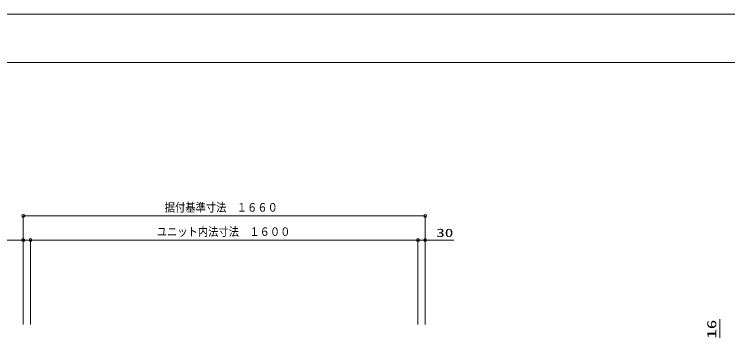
# Model space of a CAD drawing. Units: millimetres on the paper. Extents: x -305 to 305, y -152 to 152.
# Drawn here: x -206.8 to -59.5, y 83.1 to 148.5 of the extents above; entities that cross this region are included whole.
import ezdxf
from ezdxf.enums import TextEntityAlignment as Align

# ---------------------------------------------------------------- set-up
doc = ezdxf.new("R2010")
doc.units = ezdxf.units.MM
for name, color, linetype, lineweight in [('0-0_0', 7, 'Continuous', 9), ('0-3_図面枠', 3, 'Continuous', 9), ('0-4_DEFPOINTS', 7, 'Continuous', 9)]:
    doc.layers.add(name, color=color, linetype=linetype, lineweight=lineweight)
doc.styles.add('ＭＳ ゴシック', font='')
doc.styles.get('ＭＳ ゴシック').set_extended_font_data('MS Gothic')

# ---------------------------------------------------------------- blocks, each defined once
blk = doc.blocks.new('_ORIGIN')
at = {"layer": '0-0_0'}
blk.add_line((0, 0), (-1, 0), dxfattribs=at)
blk.add_circle((0, 0), 0.5, dxfattribs=at)

msp = doc.modelspace()

# ---------------------------------------------------------------- linework, layer by layer
at = {"layer": '0-0_0'}
for p, q in [((-204.934, 84.363), (-204.934, 106.823)), ((-204.334, 106.823), (-122.534, 106.823)), ((-121.934, 84.363), (-121.934, 106.823)), ((-205.534, 101.823), (-206.134, 101.823)), ((-203.434, 101.823), (-204.934, 101.823)), ((-203.434, 84.363), (-203.434, 101.823)), ((-124.034, 101.823), (-202.834, 101.823)), ((-202.834, 101.823), (-202.234, 101.823)), ((-124.034, 101.823), (-124.634, 101.823)), ((-123.434, 94.363), (-123.434, 101.825)), ((-123.434, 84.363), (-123.434, 101.823)), ((-121.934, 101.823), (-123.434, 101.823)), ((-121.934, 84.363), (-121.934, 101.825)), ((-121.934, 101.823), (-116.032, 101.823)), ((-121.334, 101.823), (-120.734, 101.823))]:
    msp.add_line(p, q, dxfattribs=at)
for points in [[(-204.934, 84.363), (-204.934, 101.823), (-210.971, 101.823)], [(-71.074, 80.323), (-61.113, 80.323), (-61.113, 85.476)]]:
    msp.add_lwpolyline(points, dxfattribs=at)
at = {"layer": '0-3_図面枠'}
msp.add_lwpolyline([(-291.017, -138.498), (108.983, -138.498), (108.983, 138.502), (-291.017, 138.502)], close=True, dxfattribs=at)
at = {"layer": '0-4_DEFPOINTS'}
msp.add_line((118.983, 148.502), (-301.017, 148.502), dxfattribs=at)

# ---------------------------------------------------------------- block references
at = {"layer": '0-0_0', "xscale": 0.6, "yscale": 0.6, "rotation": 180}
for p in [(-204.934, 106.823), (-203.434, 101.823), (-203.434, 101.823), (-121.934, 101.823)]:
    msp.add_blockref('_ORIGIN', p, dxfattribs=at)
at = {"layer": '0-0_0', "xscale": 0.6, "yscale": 0.6}
for p in [(-121.934, 106.823), (-204.934, 101.823), (-123.434, 101.823), (-123.434, 101.823)]:
    msp.add_blockref('_ORIGIN', p, dxfattribs=at)

# ---------------------------------------------------------------- texts
at = {"layer": '0-0_0', "style": 'ＭＳ ゴシック'}
for s, width, p in [('据付基準寸法\u3000１６６０', 0.9, (-175.717, 107.186)), ('ユニット内法寸法\u3000１６００', 0.9, (-177.368, 102.165)), ('30', 1.5, (-119.653, 101.94))]:
    msp.add_text(s, height=1.73, dxfattribs=dict(at, width=width)).set_placement(p, align=Align.BOTTOM_LEFT)
at = {"layer": '0-0_0', "style": 'ＭＳ ゴシック', "width": 1.5}
msp.add_text('16', height=1.921, rotation=90, dxfattribs=at).set_placement((-61.243, 81.452), align=Align.BOTTOM_LEFT)

doc.saveas('drawing.dxf')
